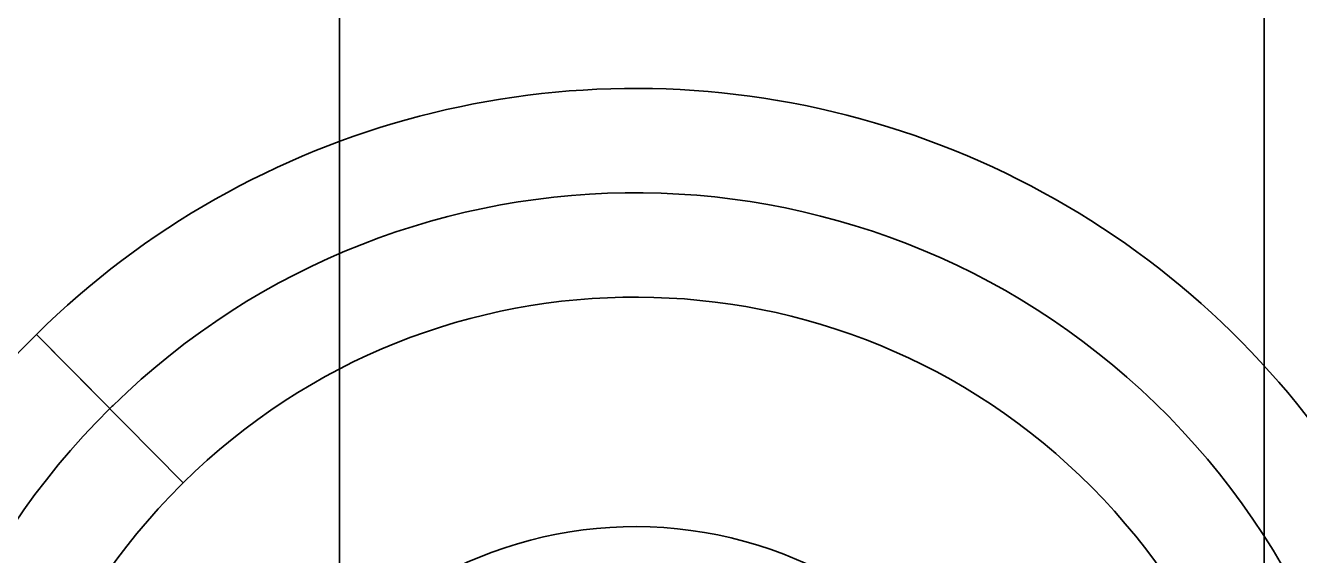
# Model space of a CAD drawing. Header units: millimetres. Extents: x -431 to 3717, y -325 to 2729.
# Drawn here: x 103.98 to 140.62, y 121.07 to 136.31 of the extents above; entities that cross this region are included whole.
import ezdxf

# ---------------------------------------------------------------- set-up
doc = ezdxf.new("R2010")
doc.units = ezdxf.units.MM

msp = doc.modelspace()

# ---------------------------------------------------------------- linework, layer by layer
at = {"color": 7, "linetype": 'Continuous', "lineweight": 35}
for p, q in [((113.015, 540), (113.015, 60)), ((113.015, 540), (113.015, 60)), ((139.601, 61.938), (139.601, 263)), ((139.601, 61.938), (139.601, 263)), ((108.512, 123.159), (104.295, 127.427)), ((104.295, 127.427), (106.403, 125.293))]:
    msp.add_line(p, q, dxfattribs=at)
for radius, start, end in [(24.5, 314.6585, 134.6585), (24.5, 314.6585, 134.6585), (21.5, 314.6585, 134.2993), (18.5, 314.9113, 134.6585), (24.5, 134.6585, 314.6585), (24.5, 134.6585, 314.6585), (21.5, 134.2993, 134.6585), (21.5, 134.6585, 314.2993), (18.5, 134.6585, 134.9113), (18.5, 134.9113, 314.6585), (11.9, 314.6585, 134.6585)]:
    msp.add_arc((121.515, 110), radius, start, end, dxfattribs=at)

doc.saveas('drawing.dxf')
